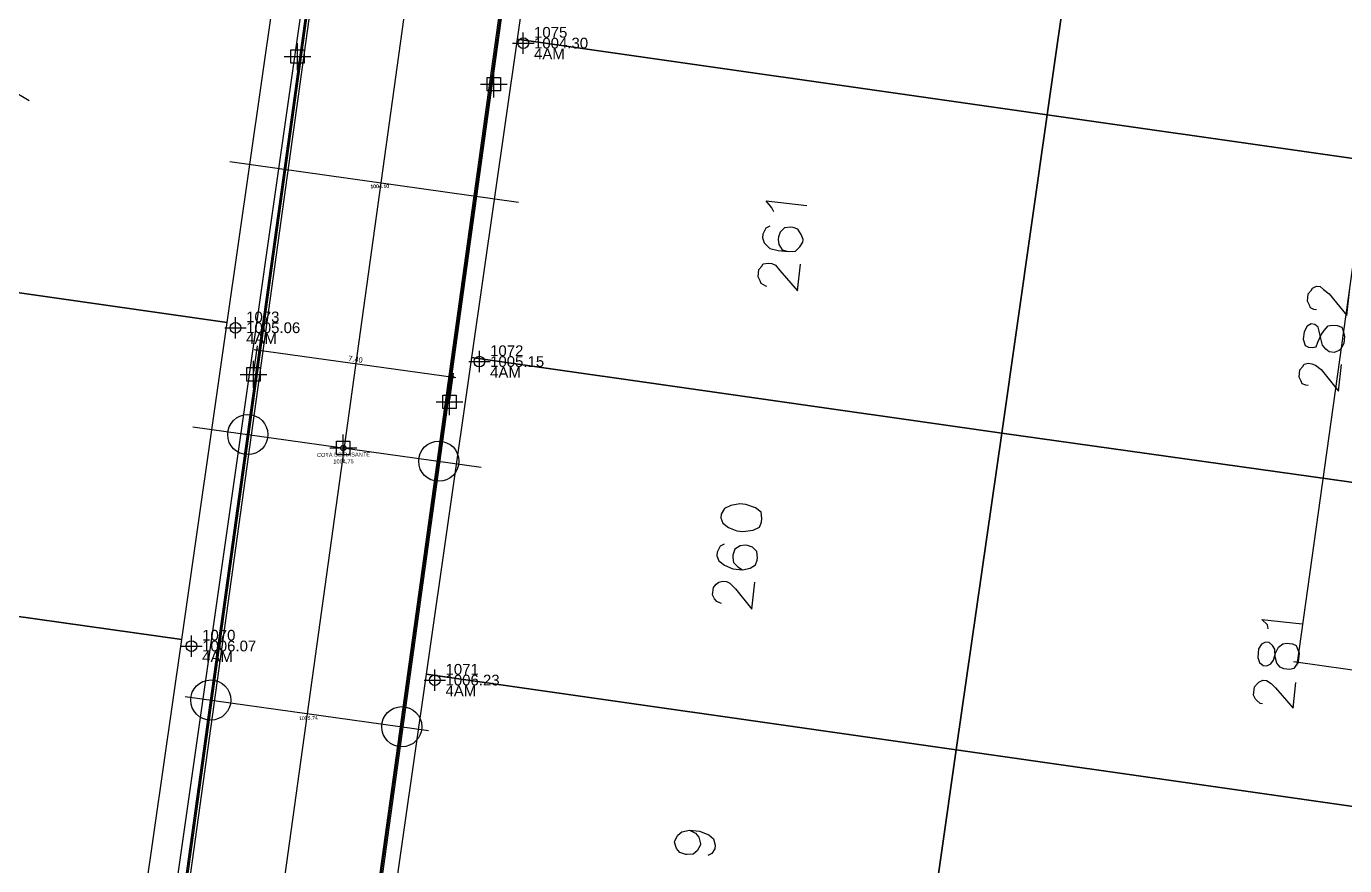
# Model space of a CAD drawing. Header units: metres. Extents: x -977055 to 805873, y -1033982 to 242021.
# Drawn here: x 980.74 to 1029.95, y 897.51 to 928.85 of the extents above; entities that cross this region are included whole.
import ezdxf

# ---------------------------------------------------------------- set-up
doc = ezdxf.new("R2010")
doc.units = ezdxf.units.M
doc.header["$PDMODE"] = 32
doc.header["$PDSIZE"] = 1.5
for name, color, linetype in [('12-CONDICIONES EXISTENTES', 2, 'Continuous'), ('5ta avenida', 10, 'Continuous'), ('C-ANNO-MATC-TEXT', 150, 'Continuous'), ('C-ROAD-PROF-TEXT', 11, 'Continuous')]:
    doc.layers.add(name, color=color, linetype=linetype)
doc.layers.add('PDF2_area escolar', color=7, linetype='Continuous', true_color=0x989898)
doc.layers.add('PDF_Geometry', color=7, linetype='Continuous', true_color=0x797979)
doc.styles.add('CITY2', font='stylu.ttf', dxfattribs={"height": 0.2})
doc.styles.get("Standard").update_dxf_attribs({"font": 'arial.ttf'})
doc.dimstyles.new('COTAS2', dxfattribs={"dimtxt": 0.02, "dimasz": 0.1, "dimexe": 0.15, "dimexo": 0.08, "dimgap": 0.05, "dimtad": 1, "dimzin": 0, "dimdsep": 46, "dimtxsty": 'CITY2', "dimblk": 'ARCHTICK', "dimcen": 1, "dimdle": 0.1, "dimclrd": 1, "dimclre": 1, "dimclrt": 2, "dimadec": 0, "dimazin": 0, "dimtfac": 1, "dimtofl": 0, "dimtmove": 0, "dimatfit": 3, "dimldrblk": 'ARCHTICK', "dimfxl": 0.18, "dimtolj": 1, "dimtzin": 0, "dimarcsym": 0})

# ---------------------------------------------------------------- blocks, each defined once
blk = doc.blocks.new('base')
at = {"layer": 'PDF_Geometry', "lineweight": 25, "extrusion": (-0.000787417, 0.063364, 0.99799), "elevation": 0.026}
for points in [[(-314.355, -197.288), (-299.601, -195.681), (-292.744, -194.188), (-282.663, -192.111), (-274.476, -190.361), (-258.037, -185.154), (-248.029, -180.61), (-240.539, -177.71), (-228.643, -174.042), (-222.733, -172.714), (-217.384, -171.04), (-209.935, -169.248), (-202.16, -164.759), (-196.196, -160.284), (-195.073, -159.817), (-178.095, -157.457), (-154.298, -156.614), (-136.667, -154.611), (-124.436, -153.164), (-118.066, -151.474), (-100.79, -146.646), (-80.955, -140.967), (-73.385, -139.328), (-61.694, -135.822), (-40.504, -131.604), (-37.727, -130.872), (-17.661, -129.441), (1.311, -127.461), (21.092, -124.929), (41.006, -122.83), (47.376, -123.458), (63.592, -123.186), (81.402, -124.312), (85.639, -96.072), (88.705, -66.393), (92.811, -40.781), (97.16, -22.386), (100.596, -1.562), (102.483, 8.32), (109.691, 37.361), (117.528, 76.62), (126.217, 115.638), (131.513, 149.592), (134.682, 173.973), (136.916, 195.591), (139.956, 229.678), (141.558, 250.676), (142.614, 271.37), (143.252, 283.21), (147.066, 312.938), (152.58, 355.631), (153.554, 396.042), (150.869, 418.02), (151.777, 438.639), (150.959, 458.028), (151.777, 438.639), (150.869, 418.02), (153.554, 396.042), (152.58, 355.631), (147.066, 312.938), (143.252, 283.21), (142.614, 271.37), (141.558, 250.676), (139.956, 229.678), (136.916, 195.591), (134.682, 173.973), (131.513, 149.592), (126.217, 115.638), (117.528, 76.62), (109.691, 37.361), (102.483, 8.32), (100.596, -1.562), (97.16, -22.386), (92.811, -40.781), (88.705, -66.393), (85.639, -96.072), (81.402, -124.312), (63.592, -123.186), (47.376, -123.458), (41.006, -122.83), (21.092, -124.929), (1.311, -127.461), (-17.661, -129.441), (-37.727, -130.872), (-40.504, -131.604), (-61.694, -135.822), (-73.385, -139.328), (-80.955, -140.967), (-100.79, -146.646), (-118.066, -151.474), (-124.436, -153.164), (-136.667, -154.611), (-154.298, -156.614), (-178.095, -157.457), (-195.073, -159.817), (-196.196, -160.284), (-202.16, -164.759), (-209.935, -169.248), (-217.384, -171.04), (-222.733, -172.714), (-228.643, -174.042), (-240.539, -177.71), (-248.029, -180.61), (-258.037, -185.154), (-274.476, -190.361), (-282.663, -192.111), (-292.744, -194.188), (-299.601, -195.681), (-314.355, -197.288), (-312.178, -178.446), (-309.146, -157.898), (-306.876, -132.899), (-305.823, -118.002), (-298.643, -78.802), (-291.055, -45.077), (-282.252, -15.116), (-275.645, 10.473), (-270.319, 33.898), (-263.825, 63.164), (-258.15, 86.408), (-284.424, 123.888)], [(-95.361, 161.299), (-95.875, 161.268), (-108.942, 77.056), (-107.591, 75.178), (-69.128, 69.199), (-67.25, 70.549), (-53.172, 161.224)], [(-146.68, 154.869), (-157.559, 84.583), (-156.209, 82.704), (-117.746, 76.726), (-115.862, 78.122), (-117.746, 76.726)], [(-95.439, 91.752), (-95.555, 90.792), (-96.981, 91.659)], [(-124.725, 96.161), (-124.65, 96.013), (-124.449, 95.757), (-125.957, 95.939)], [(-124.567, 96.699), (-124.419, 96.774), (-124.3, 96.991), (-124.283, 97.128), (-124.353, 97.322), (-124.559, 97.533), (-124.874, 97.617), (-125.239, 97.661), (-125.519, 97.648), (-125.678, 97.482), (-125.792, 97.31), (-125.803, 97.219), (-125.733, 97.025), (-125.618, 96.825), (-125.441, 96.758), (-125.35, 96.747), (-125.116, 96.765), (-124.956, 96.931), (-124.889, 97.108), (-124.878, 97.2), (-124.901, 97.388), (-125.016, 97.588), (-125.239, 97.661)], [(-124.434, 98.955), (-124.389, 98.949), (-124.217, 98.836), (-124.182, 98.739), (-124.107, 98.591), (-124.14, 98.317), (-124.248, 98.191), (-124.305, 98.105), (-124.493, 98.081), (-124.63, 98.098), (-124.762, 98.16), (-124.923, 98.365), (-125.572, 99.138), (-125.693, 98.133)], [(-144.934, 100.08), (-144.842, 100.069), (-144.711, 100.007), (-144.676, 99.91), (-144.601, 99.762), (-144.634, 99.487), (-144.742, 99.361), (-144.799, 99.275), (-144.947, 99.201), (-145.084, 99.217), (-145.21, 99.325), (-145.422, 99.49), (-146.066, 100.309), (-146.187, 99.303)], [(-144.592, 102.914), (-144.501, 102.903), (-144.369, 102.841), (-144.335, 102.744), (-144.26, 102.596), (-144.293, 102.321), (-144.401, 102.195), (-144.458, 102.109), (-144.6, 102.08), (-144.737, 102.097), (-144.869, 102.159), (-145.081, 102.323), (-145.724, 103.143), (-145.845, 102.137)], [(-122.718, 108.579), (-122.57, 108.654), (-122.451, 108.871), (-122.435, 109.008), (-122.504, 109.202), (-122.716, 109.367), (-123.025, 109.497), (-123.391, 109.541), (-123.676, 109.483), (-123.875, 109.367), (-123.943, 109.19), (-123.954, 109.099), (-123.936, 108.865), (-123.77, 108.706), (-123.592, 108.638), (-123.501, 108.627), (-123.313, 108.65), (-123.113, 108.766), (-123.04, 108.989), (-123.029, 109.08), (-123.053, 109.268), (-123.219, 109.427), (-123.391, 109.541)], [(-122.591, 110.789), (-122.546, 110.784), (-122.414, 110.722), (-122.334, 110.619), (-122.259, 110.471), (-122.292, 110.197), (-122.4, 110.071), (-122.502, 109.99), (-122.645, 109.961), (-122.782, 109.978), (-122.913, 110.04), (-123.12, 110.25), (-123.723, 111.018), (-123.844, 110.013)], [(-142.988, 111.995), (-142.959, 111.852), (-142.753, 111.642), (-144.261, 111.823)], [(-142.744, 114.794), (-142.652, 114.783), (-142.526, 114.675), (-142.486, 114.624), (-142.411, 114.476), (-142.45, 114.156), (-142.558, 114.03), (-142.609, 113.989), (-142.757, 113.914), (-142.894, 113.931), (-143.066, 114.044), (-143.232, 114.204), (-143.881, 114.977), (-143.997, 114.017)], [(-121.293, 119.258), (-121.51, 119.377), (-121.631, 119.53), (-121.695, 119.77), (-121.689, 119.816), (-121.57, 120.033), (-121.417, 120.154), (-121.183, 120.172), (-121.137, 120.167), (-120.914, 120.093), (-120.793, 119.94), (-120.729, 119.7), (-120.735, 119.654), (-120.854, 119.437), (-121.007, 119.316), (-121.293, 119.258), (-121.658, 119.302), (-122.013, 119.437), (-122.179, 119.597), (-122.243, 119.836), (-122.227, 119.973), (-122.113, 120.145), (-121.965, 120.22)]]:
    blk.add_lwpolyline(points, dxfattribs=at)
for points in [[(-134.976, 92.667), (-136.819, 80.832), (-118.025, 77.872), (-116.904, 78.711), (-115.222, 89.591)], [(-154.731, 95.742), (-156.412, 84.862), (-155.574, 83.741), (-136.819, 80.832), (-134.976, 92.667)], [(-104.27, 100.05), (-106.119, 88.17), (-86.359, 85.14), (-84.516, 96.974)], [(-133.128, 104.547), (-134.976, 92.667), (-115.222, 89.591), (-113.373, 101.471)], [(-152.888, 107.577), (-154.731, 95.742), (-134.976, 92.667), (-133.128, 104.547)], [(-102.427, 111.884), (-104.27, 100.05), (-84.516, 96.974), (-82.667, 108.854)], [(-144.431, 101.179), (-144.494, 101.418), (-144.626, 101.48), (-144.763, 101.497), (-144.906, 101.468), (-144.974, 101.29), (-145.098, 101.027), (-145.211, 100.855), (-145.371, 100.689), (-145.513, 100.66), (-145.696, 100.682), (-145.873, 100.75), (-145.908, 100.847), (-145.972, 101.086), (-145.939, 101.36), (-145.82, 101.578), (-145.769, 101.618), (-145.575, 101.687), (-145.392, 101.665), (-145.266, 101.557), (-145.145, 101.404), (-145.081, 101.164), (-145.023, 100.879), (-144.994, 100.736), (-144.868, 100.628), (-144.731, 100.612), (-144.583, 100.687), (-144.464, 100.904)], [(-131.284, 116.381), (-133.128, 104.547), (-113.373, 101.471), (-111.53, 113.305)], [(-151.039, 119.457), (-152.888, 107.577), (-133.128, 104.547), (-131.284, 116.381)], [(-122.606, 107.591), (-122.675, 107.785), (-122.887, 107.95), (-123.196, 108.08), (-123.424, 108.107), (-123.801, 108.06), (-124.046, 107.951), (-124.114, 107.773), (-124.13, 107.636), (-124.112, 107.402), (-123.9, 107.237), (-123.546, 107.102), (-123.317, 107.074), (-122.986, 107.127), (-122.741, 107.237), (-122.622, 107.454)], [(-100.578, 123.764), (-102.427, 111.884), (-82.667, 108.854), (-80.824, 120.689)], [(-142.582, 113.059), (-142.651, 113.253), (-142.777, 113.36), (-142.915, 113.377), (-143.063, 113.302), (-143.171, 113.176), (-143.249, 112.907), (-143.368, 112.69), (-143.522, 112.569), (-143.665, 112.54), (-143.893, 112.567), (-144.025, 112.63), (-144.059, 112.727), (-144.129, 112.92), (-144.09, 113.24), (-143.977, 113.412), (-143.92, 113.498), (-143.777, 113.527), (-143.549, 113.5), (-143.417, 113.438), (-143.297, 113.284), (-143.233, 113.044), (-143.22, 112.765), (-143.145, 112.616), (-143.019, 112.509), (-142.882, 112.492), (-142.734, 112.567), (-142.62, 112.739)], [(-129.436, 128.261), (-131.284, 116.381), (-111.53, 113.305), (-109.681, 125.186)], [(-149.196, 131.291), (-151.039, 119.457), (-131.284, 116.381), (-129.436, 128.261)]]:
    blk.add_lwpolyline(points, close=True, dxfattribs=at)
blk = doc.blocks.new('_ArchTick')
at = {"color": 0, "linetype": 'ByBlock', "const_width": 0.15}
blk.add_lwpolyline([(-0.5, -0.5), (0.5, 0.5)], dxfattribs=at)
blk = doc.blocks.new('*D4183')
at = {"layer": '12-CONDICIONES EXISTENTES', "color": 1, "lineweight": -2, "transparency": 16777216}
blk.add_line((1029.445, 864.435), (1035.003, 904.249), dxfattribs=at)
at = {"layer": '12-CONDICIONES EXISTENTES', "color": 1, "linetype": 'Continuous', "lineweight": -2, "transparency": 16777216}
for p, q in [((1040.777, 903.342), (1034.841, 904.171)), ((1035.246, 863.726), (1029.31, 864.555))]:
    blk.add_line(p, q, dxfattribs=at)
at = {"layer": 'Defpoints', "color": 0, "transparency": 16777216}
for p in [(1034.989, 904.15), (1040.856, 903.331, 996.877), (1035.326, 863.715, 996.877)]:
    blk.add_point(p, dxfattribs=at)
at = {"layer": '12-CONDICIONES EXISTENTES', "color": 1, "lineweight": -2, "transparency": 16777216, "xscale": 0.1, "yscale": 0.1, "zscale": 0.1}
for p, rotation in [((1034.989, 904.15), 82.05294046129835), ((1029.459, 864.534), 262.0529404612984)]:
    blk.add_blockref('_ArchTick', p, dxfattribs=dict(at, rotation=rotation))
at = {"layer": '12-CONDICIONES EXISTENTES', "color": 2, "transparency": 16777216, "insert": (1031.978, 883.701), "char_height": 0.2, "attachment_point": 5, "rotation": 82.0529, "style": 'CITY2'}
blk.add_mtext('\\A1;40.00', dxfattribs=at)
blk = doc.blocks.new('*D4184')
at = {"layer": '12-CONDICIONES EXISTENTES', "color": 1, "lineweight": -2, "transparency": 16777216}
blk.add_line((1028.179, 905), (1036.502, 964.622), dxfattribs=at)
at = {"layer": '12-CONDICIONES EXISTENTES', "color": 1, "linetype": 'Continuous', "lineweight": -2, "transparency": 16777216}
for p, q in [((1049.072, 962.766), (1036.34, 964.543)), ((1040.777, 903.342), (1028.045, 905.12))]:
    blk.add_line(p, q, dxfattribs=at)
at = {"layer": 'Defpoints', "color": 0, "transparency": 16777216}
for p in [(1036.489, 964.523), (1049.151, 962.755, 996.877), (1040.856, 903.331, 0.003)]:
    blk.add_point(p, dxfattribs=at)
at = {"layer": '12-CONDICIONES EXISTENTES', "color": 1, "lineweight": -2, "transparency": 16777216, "xscale": 0.1, "yscale": 0.1, "zscale": 0.1}
for p, rotation in [((1036.489, 964.523), 82.05294046129832), ((1028.193, 905.099), 262.0529404612984)]:
    blk.add_blockref('_ArchTick', p, dxfattribs=dict(at, rotation=rotation))
at = {"layer": '12-CONDICIONES EXISTENTES', "color": 2, "transparency": 16777216, "insert": (1031.432, 929.414), "char_height": 0.2, "attachment_point": 5, "rotation": 82.0529, "style": 'CITY2'}
blk.add_mtext('\\A1;60.00', dxfattribs=at)
blk = doc.blocks.new('*U4239')
at = {"color": 0, "linetype": 'ByBlock', "lineweight": -2, "transparency": 16777216}
for p, q in [((0, -1), (0, 1)), ((-1, 0), (1, 0))]:
    blk.add_line(p, q, dxfattribs=at)
blk.add_lwpolyline([(-0.5, -0.5), (-0.5, 0.5), (0.5, 0.5), (0.5, -0.5)], close=True, dxfattribs=at)
blk = doc.blocks.new('*D4530')
at = {"layer": '12-CONDICIONES EXISTENTES', "color": 1, "linetype": 'Continuous', "lineweight": -2, "transparency": 16777216}
for p, q in [((989.224, 915.933), (989.363, 916.921)), ((996.549, 914.906), (996.688, 915.894))]:
    blk.add_line(p, q, dxfattribs=at)
at = {"layer": '12-CONDICIONES EXISTENTES', "color": 1, "lineweight": -2, "transparency": 16777216}
blk.add_line((989.243, 916.787), (996.766, 915.732), dxfattribs=at)
at = {"layer": 'Defpoints', "color": 0, "transparency": 16777216}
for p in [(989.213, 915.854, 1004.76), (996.667, 915.746), (996.538, 914.827, 1004.784)]:
    blk.add_point(p, dxfattribs=at)
at = {"layer": '12-CONDICIONES EXISTENTES', "color": 1, "lineweight": -2, "transparency": 16777216, "xscale": 0.1, "yscale": 0.1, "zscale": 0.1}
for p, rotation in [((989.342, 916.773), 172.0188825498923), ((996.667, 915.746), 352.0188825498923)]:
    blk.add_blockref('_ArchTick', p, dxfattribs=dict(at, rotation=rotation))
at = {"layer": '12-CONDICIONES EXISTENTES', "color": 2, "transparency": 16777216, "insert": (993.026, 916.416), "char_height": 0.2, "attachment_point": 5, "rotation": 352.0189, "style": 'CITY2'}
blk.add_mtext('\\A1;7.40', dxfattribs=at)

msp = doc.modelspace()

# ---------------------------------------------------------------- linework, layer by layer
for p, q in [((981.73498, 861.47056), (1004.82234, 1027.3767)), ((1011.9541, 1026.38778), (988.86601, 860.47635))]:
    msp.add_line(p, q)
at = {"elevation": 1998.199}
msp.add_lwpolyline([(1013.20829, 1023.48453), (1002.8933, 1024.75373), (1004.21615, 1023.00511), (982.15408, 864.48224), (989.28568, 863.4921), (1011.35484, 1022.08148), (1013.20829, 1023.48453)], dxfattribs=at)
at = {"layer": '12-CONDICIONES EXISTENTES', "color": 1}
for points, elevation in [([(981.25103, 857.38873), (993.00635, 942.16402)], 2010.087), ([(981.35008, 857.375), (993.10541, 942.15028)], 2010.087), ([(984.81691, 856.89427), (996.57224, 941.66955)], 2010.087), ([(988.28374, 856.41355), (1000.03906, 941.18883)], 2010.087), ([(988.38279, 856.39981), (1000.13812, 941.17509)], 2010.087), ([(988.33654, 923.79706), (999.10775, 922.28539)], 996.877), ([(986.94673, 913.89411), (997.71793, 912.38244)], 996.877), ([(986.66841, 903.82531), (995.75341, 902.56031)], 2012.755)]:
    msp.add_lwpolyline(points, dxfattribs=dict(at, elevation=elevation))
msp.add_circle((992.56867, 913.10511, 996.877), 0.1, dxfattribs=at)
for p in [(989.00361, 913.60544, 996.877), (996.13464, 912.61124, 2010.087), (987.62156, 903.6926, 2012.755), (994.75259, 902.69839, 2010.087)]:
    msp.add_point(p, dxfattribs=at)
at = {"layer": '5ta avenida', "color": 0, "linetype": 'ByBlock', "lineweight": -2, "transparency": 16777216}
for p, q in [((999.29, 927.819, 2003.334), (999.29, 928.619, 2003.334)), ((998.89, 928.219, 2003.334), (999.69, 928.219, 2003.334)), ((988.542, 917.192, 2004.095), (988.542, 917.992, 2004.095)), ((988.142, 917.592, 2004.095), (988.942, 917.592, 2004.095)), ((997.65, 915.93, 2004.189), (997.65, 916.73, 2004.189)), ((997.25, 916.33, 2004.189), (998.05, 916.33, 2004.189)), ((986.899, 905.308, 2005.112), (986.899, 906.108, 2005.112)), ((986.499, 905.708, 2005.112), (987.299, 905.708, 2005.112)), ((995.985, 904.035, 2005.267), (995.985, 904.835, 2005.267)), ((995.585, 904.435, 2005.267), (996.385, 904.435, 2005.267))]:
    msp.add_line(p, q, dxfattribs=at)
for centre in [(999.29, 928.219, 2003.334), (988.542, 917.592, 2004.095), (997.65, 916.33, 2004.189), (986.899, 905.708, 2005.112), (995.985, 904.435, 2005.267)]:
    msp.add_circle(centre, 0.2, dxfattribs=at)

# ---------------------------------------------------------------- block references
at = {"layer": 'C-ANNO-MATC-TEXT', "lineweight": -2, "xscale": 0.5, "yscale": 0.5, "zscale": 0.5}
for p in [(990.863, 927.717, 1003.972), (990.863, 927.717, 1003.972), (998.192, 926.693, 1003.998), (989.213, 915.854, 1004.76), (996.538, 914.828, 1004.783), (996.538, 914.827, 1004.784), (992.569, 913.105, 1004.748)]:
    msp.add_blockref('*U4239', p, dxfattribs=at)
at = {"layer": 'PDF2_area escolar'}
msp.add_blockref('base', (882.736, 1016.336, 999.038), dxfattribs=at)

# ---------------------------------------------------------------- texts
at = {"layer": '5ta avenida', "linetype": 'ByBlock', "char_height": 0.4}
for s, insert, attachment_point in [('{\\C2;1075}', (999.69, 928.419, 2003.334), 7), ('{\\C2;1004.30}', (999.69, 928.219, 2003.334), 4), ('{\\C2;4AM}', (999.69, 928.019, 2003.334), 1), ('{\\C2;1073}', (988.942, 917.792, 2004.095), 7), ('{\\C2;1005.06}', (988.942, 917.592, 2004.095), 4), ('{\\C2;4AM}', (988.942, 917.392, 2004.095), 1), ('{\\C2;1072}', (998.05, 916.53, 2004.189), 7), ('{\\C2;1005.15}', (998.05, 916.33, 2004.189), 4), ('{\\C2;4AM}', (998.05, 916.13, 2004.189), 1), ('{\\C2;1070}', (987.299, 905.908, 2005.112), 7), ('{\\C2;1006.07}', (987.299, 905.708, 2005.112), 4), ('{\\C2;4AM}', (987.299, 905.508, 2005.112), 1), ('{\\C2;1071}', (996.385, 904.635, 2005.267), 7), ('{\\C2;1006.23}', (996.385, 904.435, 2005.267), 4), ('{\\C2;4AM}', (996.385, 904.235, 2005.267), 1)]:
    msp.add_mtext(s, dxfattribs=dict(at, insert=insert, attachment_point=attachment_point))
at = {"layer": 'C-ROAD-PROF-TEXT', "color": 11, "linetype": 'Continuous', "lineweight": -3, "char_height": 0.15, "attachment_point": 8, "rotation": 0.571108}
for s, insert in [('{\\fCalibri|b1|i0|c0|p34;\\H0.91667x;\\C256;1004.10}', (993.92972, 922.80526, 3004.296)), ('{\\C2;COTA DE RASANTE \\P1004,75}', (992.57834, 912.50048)), ('{\\fCalibri|b0|i0|c0|p34;\\H0.91667x;\\C256;1005.74}', (991.26446, 902.95169, 4020.174))]:
    msp.add_mtext(s, dxfattribs=dict(at, insert=insert))

# ---------------------------------------------------------------- dimensions: what is measured, and where the dimension line sits
at = {"layer": '12-CONDICIONES EXISTENTES', "color": 1}
for base, p1, p2, picture, middle in [((1036.48863, 964.5226), (1040.85587, 903.33112, 0.003), (1049.15136, 962.7549, 996.877), '*D4184', (1031.58456, 929.39285)), ((1034.98925, 904.1501), (1035.32555, 863.71527, 996.877), (1040.85587, 903.33112, 996.877), '*D4183', (1032.13165, 883.67993))]:
    dim = msp.add_linear_dim(base=base, p1=p1, p2=p2, angle=82.05294, dimstyle='COTAS2', dxfattribs=at)
    dim.commit()
    dim.dimension.update_dxf_attribs({"geometry": picture, "text_midpoint": middle, "dimtype": 161})
dim = msp.add_aligned_dim(p1=(989.213, 915.854, 1004.76), p2=(996.538, 914.827, 1004.784), distance=0.92762, dimstyle='COTAS2', dxfattribs=at)
dim.commit()
dim.dimension.update_dxf_attribs({"geometry": '*D4530', "text_midpoint": (993.02622, 916.41551)})

doc.saveas('drawing.dxf')
